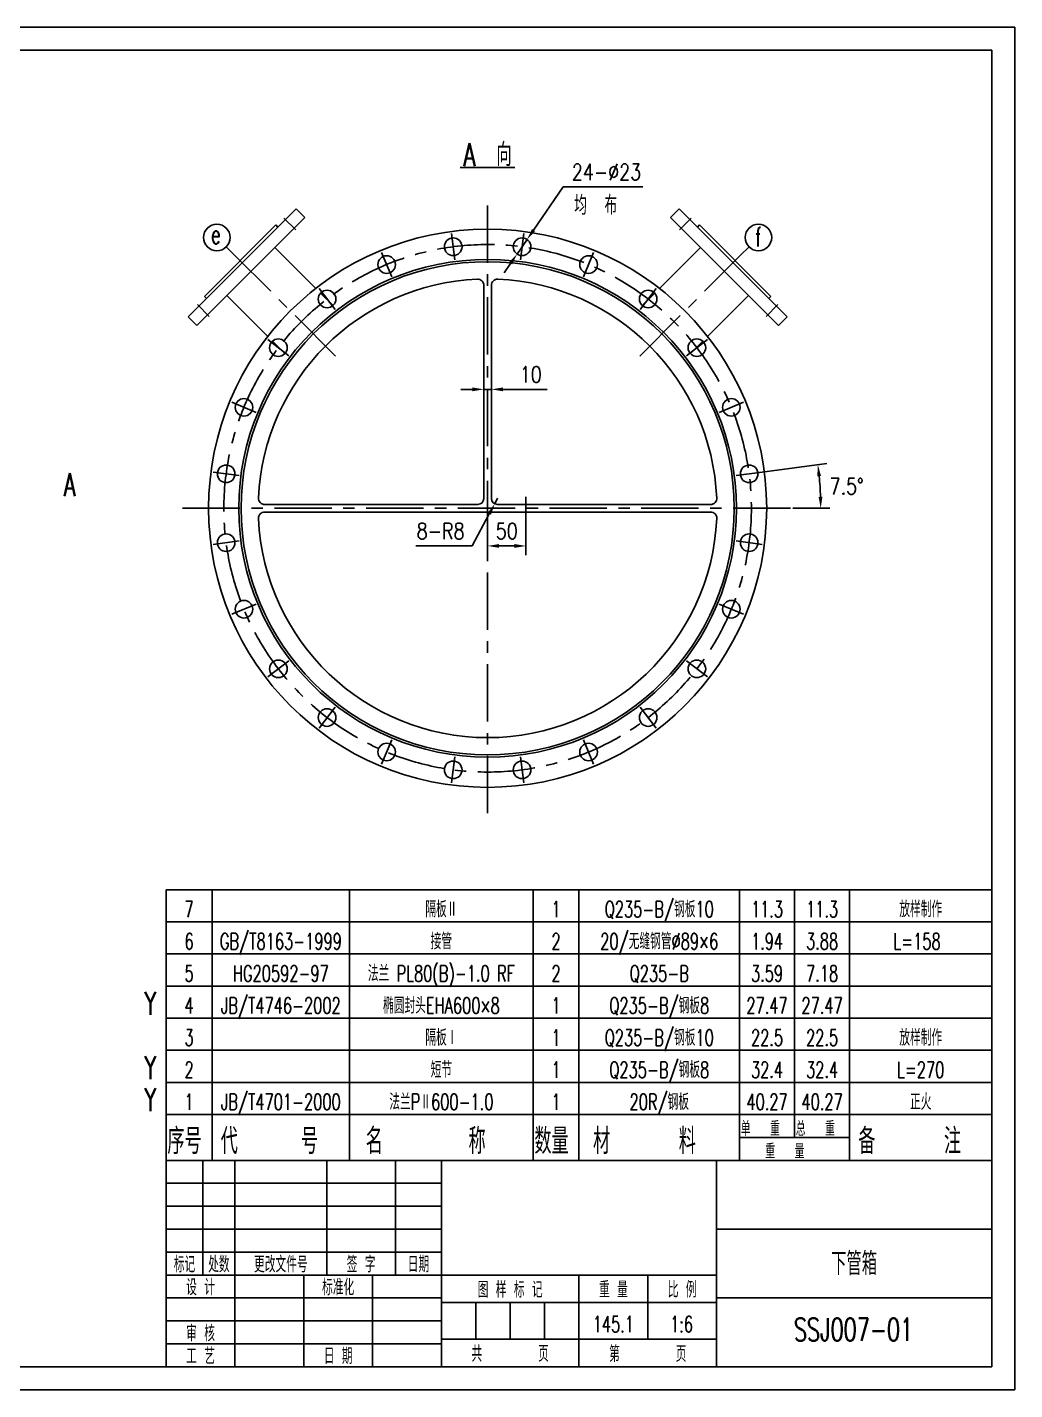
# Model space of a CAD drawing. Header units: millimetres. Extents: x -150 to 2370, y -30 to 1752.
# Drawn here: x 1078 to 2370, y -30 to 1752 of the extents above; entities that cross this region are included whole.
import ezdxf
from ezdxf.enums import TextEntityAlignment as Align

# ---------------------------------------------------------------- set-up
doc = ezdxf.new("R2010")
doc.units = ezdxf.units.MM
doc.header["$LTSCALE"] = 60
doc.linetypes.add('CENTER', pattern=[2, 1.25, -0.25, 0.25, -0.25])
for name, color, linetype in [('1轮廓实线层', 7, 'Continuous'), ('2细线层', 4, 'Continuous'), ('3中心线层', 1, 'CENTER'), ('6文字层', 3, 'Continuous'), ('7标注层', 4, 'Continuous'), ('DRAWING0', 2, 'Continuous'), ('图框层', 7, 'Continuous')]:
    doc.layers.add(name, color=color, linetype=linetype)
doc.styles.add('PC_TEXTSTYLE', font='romans.shx', dxfattribs={"width": 0.8, "bigfont": 'hzfs.shx'})
doc.styles.add('TH_GBDIM', font='romans.shx', dxfattribs={"width": 0.8, "bigfont": 'gbcbig.shx'})
doc.dimstyles.new('TH_GBDIM', dxfattribs={"dimscale": 6, "dimtxt": 3.5, "dimasz": 2.5, "dimexe": 2, "dimexo": 0, "dimgap": 1.5, "dimtad": 1, "dimdec": 1, "dimzin": 0, "dimdsep": 46, "dimtxsty": 'TH_GBDIM', "dimcen": 2.5, "dimclrd": 130, "dimclre": 130, "dimclrt": 3, "dimadec": 0, "dimazin": 0, "dimtfac": 0.714286, "dimtdec": 1, "dimtmove": 0, "dimatfit": 3, "dimfxl": 0, "dimtolj": 1, "dimtzin": 0, "dimlwd": -1, "dimlwe": -1, "dimarcsym": 0})

# ---------------------------------------------------------------- blocks, each defined once
blk = doc.blocks.new('*D9')
at = {"layer": '7标注层', "color": 130}
for p, q in [((1675.5, 1278.4), (1675.5, 1290.4)), ((1685.5, 1278.4), (1685.5, 1290.4)), ((1660.5, 1278.4), (1645.5, 1278.4)), ((1675.5, 1278.4), (1685.5, 1278.4)), ((1700.5, 1278.4), (1758.3, 1278.4))]:
    blk.add_line(p, q, dxfattribs=at)
for points in [[(1660.5, 1280.9), (1660.5, 1275.9), (1675.5, 1278.4)], [(1700.5, 1280.9), (1700.5, 1275.9), (1685.5, 1278.4)]]:
    blk.add_solid(points, dxfattribs=at)
at = {"layer": 'Defpoints', "color": 0}
for p in [(1675.5, 1278.4), (1685.5, 1278.4), (1685.5, 1278.4)]:
    blk.add_point(p, dxfattribs=at)
at = {"layer": '7标注层', "color": 3, "insert": (1736.9, 1297.9), "char_height": 21, "attachment_point": 5, "style": 'TH_GBDIM'}
blk.add_mtext('\\A1;10{}{}', dxfattribs=at)
blk = doc.blocks.new('*D10')
at = {"layer": '7标注层', "color": 130}
for p, q in [((1693.5, 1135.9), (1689.7, 1128.8)), ((1682.7, 1115.6), (1660.4, 1073.6)), ((1660.4, 1073.6), (1586.6, 1073.6))]:
    blk.add_line(p, q, dxfattribs=at)
blk.add_solid([(1680.5, 1116.7), (1684.9, 1114.4), (1689.7, 1128.8)], dxfattribs=at)
at = {"layer": 'Defpoints', "color": 0}
for p in [(1689.7, 1128.8), (1693.5, 1135.9)]:
    blk.add_point(p, dxfattribs=at)
at = {"layer": '7标注层', "color": 3, "insert": (1619, 1093.1), "char_height": 21, "attachment_point": 5, "style": 'TH_GBDIM'}
blk.add_mtext('\\A1;8-R8{}{}', dxfattribs=at)
blk = doc.blocks.new('*D17')
at = {"layer": '7标注层', "color": 130}
for p, q in [((1740.5, 1486.8), (1779.4, 1543.2)), ((1779.4, 1543.2), (1883.6, 1543.2)), ((1719, 1455.4), (1732, 1474.4)), ((1710.5, 1443.1), (1702, 1430.7))]:
    blk.add_line(p, q, dxfattribs=at)
for points in [[(1738.5, 1488.2), (1742.6, 1485.3), (1732, 1474.4)], [(1708.5, 1444.5), (1712.6, 1441.7), (1719, 1455.4)]]:
    blk.add_solid(points, dxfattribs=at)
at = {"layer": 'Defpoints', "color": 0}
for p in [(1732, 1474.4), (1719, 1455.4)]:
    blk.add_point(p, dxfattribs=at)
at = {"layer": '7标注层', "color": 3, "insert": (1836, 1562.7), "char_height": 21, "attachment_point": 5, "style": 'TH_GBDIM'}
blk.add_mtext('\\A1;24-%%c23{}{}', dxfattribs=at)
blk = doc.blocks.new('*D18')
at = {"layer": '7标注层', "color": 130}
for p, q in [((2039.7, 1170.1), (2124.4, 1181.3)), ((2079.5, 1122.9), (2128.2, 1122.9))]:
    blk.add_line(p, q, dxfattribs=at)
blk.add_arc((1680.5, 1122.9), 435.7, 1.9727, 5.5273, dxfattribs=at)
for points in [[(2111.7, 1164.5), (2116.6, 1165.1), (2112.5, 1179.7)], [(2118.4, 1137.9), (2113.4, 1137.8), (2116.2, 1122.9)]]:
    blk.add_solid(points, dxfattribs=at)
at = {"layer": 'Defpoints', "color": 0}
for p in [(2005.4, 1165.6), (2039.7, 1170.1), (2114.5, 1160.8), (1281.5, 1122.9), (2079.5, 1122.9)]:
    blk.add_point(p, dxfattribs=at)
at = {"layer": '7标注层', "color": 3, "insert": (2150.1, 1151.6), "char_height": 21, "attachment_point": 5, "style": 'TH_GBDIM'}
blk.add_mtext('\\A1;7.5%%d{}{}', dxfattribs=at)
blk = doc.blocks.new('PC_MXBTITLERECORD')
at = {"layer": '1轮廓实线层'}
for p, q in [((-180, 0), (-180, 10)), ((-170, 0), (-170, 10)), ((-140, 0), (-140, 10)), ((-100, 0), (-100, 10)), ((-90, 0), (-90, 10)), ((-55, 0), (-55, 10)), ((-43, 5), (-43, 10)), ((-31, 0), (-31, 10)), ((0, 0), (0, 10)), ((-55, 5), (-31, 5))]:
    blk.add_line(p, q, dxfattribs=at)
at = {"layer": 'DRAWING0'}
for p, q in [((-180, 10), (0, 10)), ((-180, 0), (0, 0))]:
    blk.add_line(p, q, dxfattribs=at)
at = {"layer": '6文字层', "style": 'PC_TEXTSTYLE', "width": 0.667}
for s, height, p in [('序号', 5.6, (-179.73, 1.39)), ('代\u3000\u3000\u3000 号', 5.6, (-168.11, 1.39)), ('名\u3000\u3000\u3000\u3000\u3000称', 5.6, (-136.49, 1.39)), ('数量', 5.6, (-99.73, 1.39)), ('材\u3000\u3000\u3000\u3000料', 5.6, (-86.93, 1.39)), ('单\u3000\u3000重', 3.2, (-54.73, 5.31)), ('总\u3000\u3000重', 3.2, (-42.73, 5.31)), ('备\u3000\u3000\u3000\u3000注', 5.6, (-29.11, 1.39)), ('重\u3000\u3000量', 3.2, (-49.39, 0.4))]:
    blk.add_text(s, height=height, dxfattribs=at).set_placement(p)
blk = doc.blocks.new('PC_MXB_BLOCK')
at = {"layer": '1轮廓实线层'}
for p, q in [((-180, 0), (-180, 7)), ((-170, 0), (-170, 7)), ((-140, 0), (-140, 7)), ((-100, 0), (-100, 7)), ((-90, 0), (-90, 7)), ((-55, 0), (-55, 7)), ((-43, 0), (-43, 7)), ((-31, 0), (-31, 7)), ((0, 0), (0, 7))]:
    blk.add_line(p, q, dxfattribs=at)
at = {"layer": 'DRAWING0'}
for p, q in [((-180, 7), (0, 7)), ((-180, 0), (0, 0))]:
    blk.add_line(p, q, dxfattribs=at)
at = {"layer": '6文字层', "style": 'PC_TEXTSTYLE', "flags": 4}
for tag, width, p, p2 in [('序号', 1.192444, (-180, 1), (-170, 1)), ('代号', 3.577332, (-170, 1), (-140, 1)), ('名称', 4.71137, (-140, 1), (-100, 1)), ('数量', 1.18267, (-100, 1), (-90, 1)), ('材料', 4.122449, (-90, 1), (-55, 1)), ('单重', 1.430933, (-55, 1), (-43, 1)), ('总重', 1.430933, (-43, 1), (-31, 1)), ('备注', 3.621747, (-31, 1), (0, 1))]:
    blk.add_attdef(tag, text='', height=3.5, dxfattribs=dict(at, width=width)).set_placement(p, p2, align=Align.FIT)
blk = doc.blocks.new('*D24')
at = {"layer": '7标注层', "color": 130}
for p, q in [((1680.5, 1117.9), (1680.5, 1061.6)), ((1730.5, 1107.9), (1730.5, 1061.6)), ((1715.5, 1073.6), (1695.5, 1073.6))]:
    blk.add_line(p, q, dxfattribs=at)
for points in [[(1695.5, 1076.1), (1695.5, 1071.1), (1680.5, 1073.6)], [(1715.5, 1076.1), (1715.5, 1071.1), (1730.5, 1073.6)]]:
    blk.add_solid(points, dxfattribs=at)
at = {"layer": 'Defpoints', "color": 0}
for p in [(1680.5, 1117.9), (1730.5, 1107.9), (1680.5, 1073.6)]:
    blk.add_point(p, dxfattribs=at)
at = {"layer": '7标注层', "color": 3, "insert": (1705.5, 1093.1), "char_height": 21, "attachment_point": 5, "style": 'TH_GBDIM'}
blk.add_mtext('\\A1;50{}{}', dxfattribs=at)
blk = doc.blocks.new('PC_TITLE_BLOCK')
at = {"layer": '1轮廓实线层'}
for p, q in [((0, 45), (-180, 45)), ((-180, 0), (-180, 45)), ((-172, 20), (-172, 45)), ((-165, 20), (-165, 45)), ((-145, 20), (-145, 45)), ((-130, 20), (-130, 45)), ((-120, 0), (-120, 45)), ((-60, 30), (0, 30)), ((-180, 20), (-60, 20)), ((-165, 0), (-165, 20)), ((-150, 0), (-150, 20)), ((-135, 0), (-135, 20)), ((-90, 0), (-90, 20)), ((-75, 6), (-75, 20)), ((-60, 15), (0, 15)), ((-120, 14), (-60, 14)), ((-120, 6), (-60, 6)), ((-180, 0), (0, 0))]:
    blk.add_line(p, q, dxfattribs=at)
at = {"layer": '1轮廓实线层', "color": 7}
for p, q in [((-60, 0), (-60, 45)), ((-180, 25), (-120, 25))]:
    blk.add_line(p, q, dxfattribs=at)
at = {"layer": '2细线层'}
for p, q in [((-180, 40), (-120, 40)), ((-180, 35), (-120, 35)), ((-180, 30), (-120, 30)), ((-180, 15), (-120, 15)), ((-112.5, 6), (-112.5, 14)), ((-105, 6), (-105, 14)), ((-97.5, 6), (-97.5, 14)), ((-180, 10), (-120, 10)), ((-180, 5), (-120, 5))]:
    blk.add_line(p, q, dxfattribs=at)
at = {"layer": '图框层'}
blk.add_line((0, 0), (0, 45), dxfattribs=at)
at = {"layer": '6文字层', "style": 'PC_TEXTSTYLE', "width": 0.667}
for s, p in [('标记', (-176, 22.5)), ('处数', (-168.5, 22.5)), (' 更改文件号 ', (-155, 22.5)), (' 签 字 ', (-137.5, 22.5)), (' 日期 ', (-125, 22.5)), (' 设 计 ', (-172.5, 17.51)), (' 标准化 ', (-142.5, 17.51)), (' 图 样 标 记 ', (-105, 17)), (' 重 量 ', (-82.5, 17)), (' 比 例 ', (-67.5, 17)), (' 审 核 ', (-172.5, 7.5)), (' 工 艺 ', (-172.5, 2.5)), (' 日 期 ', (-142.5, 2.5)), ('共       页', (-105, 3)), ('第       页', (-75, 3))]:
    blk.add_text(s, height=3.5, dxfattribs=at).set_placement(p, align=Align.MIDDLE)
at = {"layer": '6文字层', "style": 'PC_TEXTSTYLE', "flags": 8}
for tag, height, width, p, p2 in [('企业名称', 5, 1.98445, (-54.29, 34.82), (-5.27, 34.82)), ('产品名称或材料标记', 7, 0.600652, (-113.46, 28.64), (-66.42, 28.64)), ('图样名称', 5, 2.004495, (-54.79, 19.98), (-5.27, 19.98)), ('标准化', 3.5, 1.023147, (-133.83, 15.37), (-120.75, 15.37)), ('审核', 3.5, 1.579393, (-163.99, 5.37), (-150.63, 5.37)), ('重量', 3.5, 1.408247, (-88.46, 7.54), (-76.55, 7.54)), ('比例', 3.5, 1.385287, (-73.35, 7.54), (-61.93, 7.54)), ('图样代号', 5, 2.006536, (-54.79, 5.63), (-5.52, 5.63)), ('工艺', 3.5, 1.621807, (-164.21, 0.37), (-150.89, 0.37)), ('日期', 3.5, 1.560088, (-133.83, 0.37), (-120.75, 0.37)), ('共几页', 3.5, 0.557144, (-108.07, 0.63), (-101.05, 0.63))]:
    blk.add_attdef(tag, text='', height=height, dxfattribs=dict(at, width=width)).set_placement(p, p2, align=Align.FIT)
at = {"layer": '6文字层', "style": 'PC_TEXTSTYLE', "width": 6.250326, "flags": 8}
blk.add_attdef('设计', text='', height=3.5, rotation=359.89, dxfattribs=at).set_placement((-164.23, 15.37), (-150.37, 15.35), align=Align.FIT)
at = {"layer": '6文字层', "color": 3, "style": 'PC_TEXTSTYLE', "width": 0.56476, "flags": 8}
blk.add_attdef('第几页', text='', height=3.5, dxfattribs=at).set_placement((-78.29, 0.75), (-71.16, 0.75), align=Align.FIT)
at = {"layer": '6文字层', "ltscale": 10, "style": 'PC_TEXTSTYLE', "flags": 1}
blk.add_attdef('图纸张数', (-58.68, -0.49), '', height=2.5, dxfattribs=at)

msp = doc.modelspace()

# ---------------------------------------------------------------- linework, layer by layer
for p, q in [((1288.77, 1373.18), (1430.19, 1514.6)), ((1441.5, 1503.29), (1300.08, 1361.87)), ((1430.19, 1514.6), (1441.5, 1503.29)), ((1930.82, 1514.6), (1919.51, 1503.29)), ((1919.51, 1503.29), (2060.93, 1361.87)), ((2072.24, 1373.18), (1930.82, 1514.6)), ((1309.98, 1400.05), (1403.32, 1493.39)), ((1403.32, 1493.39), (1406.15, 1490.56)), ((1957.69, 1493.39), (1954.86, 1490.56)), ((2051.03, 1400.05), (1957.69, 1493.39)), ((1455.8, 1410.5), (1402.26, 1464.04)), ((1905.21, 1410.5), (1958.75, 1464.04)), ((1675.5, 1135.86), (1675.5, 1414.57)), ((1685.5, 1135.86), (1685.5, 1414.57)), ((1312.81, 1397.22), (1309.98, 1400.05)), ((1392.87, 1347.57), (1339.32, 1401.11)), ((1478.23, 1388.07), (1461.98, 1404.32)), ((1882.78, 1388.07), (1899.03, 1404.32)), ((1968.14, 1347.57), (2021.68, 1401.11)), ((2048.2, 1397.22), (2051.03, 1400.05)), ((1300.08, 1361.87), (1288.77, 1373.18)), ((2060.93, 1361.87), (2072.24, 1373.18)), ((1415.3, 1325.14), (1399.05, 1341.39)), ((1945.71, 1325.14), (1961.96, 1341.39)), ((1388.79, 1127.86), (1667.5, 1127.86)), ((1693.5, 1127.86), (1972.21, 1127.86)), ((1388.79, 1117.86), (1972.21, 1117.86))]:
    msp.add_line(p, q)
msp.add_lwpolyline([(1153.42, 1122.86, 0, 0, 0), (1123.48, 1122.86, 12, 0, 0), (1091.89, 1122.86, 0, 0, 0)], format="xyseb")
for centre, radius in [((1680.5, 1122.86), 365), ((1635.47, 1464.91), 11.5), ((1725.53, 1464.91), 11.5), ((1680.5, 1122.86), 325.5), ((1680.5, 1122.86), 322.5), ((1548.48, 1441.6), 11.5), ((1812.53, 1441.6), 11.5), ((1470.48, 1396.57), 11.5), ((1890.53, 1396.57), 11.5), ((1406.8, 1332.89), 11.5), ((1954.21, 1332.89), 11.5), ((1361.76, 1254.89), 11.5), ((1999.24, 1254.89), 11.5), ((1338.45, 1167.9), 11.5), ((2022.55, 1167.9), 11.5), ((1338.45, 1077.83), 11.5), ((2022.55, 1077.83), 11.5), ((1361.76, 990.84), 11.5), ((1999.24, 990.84), 11.5), ((1406.8, 912.84), 11.5), ((1954.21, 912.84), 11.5), ((1470.48, 849.16), 11.5), ((1890.53, 849.16), 11.5), ((1548.48, 804.13), 11.5), ((1812.53, 804.13), 11.5), ((1635.47, 780.81), 11.5), ((1725.53, 780.81), 11.5)]:
    msp.add_circle(centre, radius)
for centre, radius, start, end in [((1680.5, 1122.86), 300, 92.55168, 177.44832), ((1667.5, 1414.57), 8, 0, 92.55168), ((1693.5, 1414.57), 8, 87.44832, 180), ((1680.5, 1122.86), 300, 2.55168, 87.44832), ((1388.79, 1135.86), 8, 177.44832, 270), ((1667.5, 1135.86), 8, 270, 0), ((1693.5, 1135.86), 8, 180, 270), ((1972.21, 1135.86), 8, 270, 2.55168), ((1388.79, 1109.86), 8, 90, 182.55168), ((1680.5, 1122.86), 300, 182.55168, 357.44832), ((1972.21, 1109.86), 8, 357.44832, 90)]:
    msp.add_arc(centre, radius, start, end)
at = {"layer": '1轮廓实线层'}
for p, q in [((2340, 1722), (0, 1722)), ((2340, 1722), (2340, 0)), ((0, 0), (2340, 0))]:
    msp.add_line(p, q, dxfattribs=at)
at = {"layer": '2细线层'}
for p, q in [((2370, 1752), (-150, 1752)), ((2370, 1752), (2370, -30)), ((1644.75, 1568.59), (1716.26, 1568.59)), ((1349.6, 1453.77), (1338.57, 1464.79)), ((2022.43, 1464.79), (2011.41, 1453.77)), ((-150, -30), (2370, -30))]:
    msp.add_line(p, q, dxfattribs=at)
for centre in [(1326.31, 1477.06), (2034.7, 1477.06)]:
    msp.add_circle(centre, 17.35, dxfattribs=at)
at = {"layer": '3中心线层'}
for p, q in [((1680.5, 723.9), (1680.5, 1521.83)), ((1429.49, 1487.01), (1414.11, 1502.39)), ((1931.52, 1487.01), (1946.9, 1502.39)), ((1637.73, 1447.8), (1633.22, 1482.03)), ((1723.28, 1447.8), (1727.79, 1482.03)), ((1481.57, 1321.8), (1349.6, 1453.77)), ((1555.08, 1425.65), (1541.87, 1457.55)), ((1805.92, 1425.65), (1819.14, 1457.55)), ((1879.44, 1321.8), (2011.41, 1453.77)), ((1480.99, 1382.87), (1459.97, 1410.27)), ((1880.02, 1382.87), (1901.04, 1410.27)), ((1316.35, 1373.88), (1300.97, 1389.26)), ((2044.65, 1373.88), (2060.03, 1389.26)), ((1420.49, 1322.38), (1393.1, 1343.4)), ((1940.51, 1322.38), (1967.91, 1343.4)), ((1377.71, 1248.28), (1345.82, 1261.5)), ((1983.29, 1248.28), (2015.19, 1261.5)), ((1355.57, 1165.64), (1321.34, 1170.15)), ((2005.44, 1165.64), (2039.67, 1170.15)), ((1281.54, 1122.86), (2079.47, 1122.86)), ((1730.5, 1107.86), (1730.5, 1137.86)), ((1355.57, 1080.09), (1321.34, 1075.58)), ((2005.44, 1080.09), (2039.67, 1075.58)), ((1377.71, 997.44), (1345.82, 984.23)), ((1983.29, 997.44), (2015.19, 984.23)), ((1420.49, 923.35), (1393.1, 902.33)), ((1940.51, 923.35), (1967.91, 902.33)), ((1480.99, 862.85), (1459.97, 835.46)), ((1880.02, 862.85), (1901.04, 835.46)), ((1555.08, 820.07), (1541.87, 788.18)), ((1805.92, 820.07), (1819.14, 788.18)), ((1637.73, 797.93), (1633.22, 763.7)), ((1723.28, 797.93), (1727.79, 763.7))]:
    msp.add_line(p, q, dxfattribs=at)
msp.add_circle((1680.5, 1122.86), 345, dxfattribs=at)

# ---------------------------------------------------------------- block references
at = {"layer": '图框层'}
ref = msp.add_blockref('PC_MXB_BLOCK', (2340, 582), dxfattribs=dict(at, xscale=6, yscale=6, zscale=6))
ref.add_attrib('材料', 'Q235-B/钢板10', dxfattribs={"layer": '6文字层', "height": 21, "style": 'PC_TEXTSTYLE', "width": 0.667}).set_placement((1905, 588), align=Align.CENTER)
ref.add_attrib('序号', '7', dxfattribs={"layer": '6文字层', "height": 21, "style": 'PC_TEXTSTYLE', "width": 0.667}).set_placement((1290, 588), align=Align.CENTER)
ref.add_attrib('名称', '隔板Ⅱ', dxfattribs={"layer": '6文字层', "height": 21, "style": 'PC_TEXTSTYLE', "width": 0.667}).set_placement((1620, 588), align=Align.CENTER)
ref.add_attrib('数量', '1', dxfattribs={"layer": '6文字层', "height": 21, "style": 'PC_TEXTSTYLE', "width": 0.667}).set_placement((1770, 588), align=Align.CENTER)
ref.add_attrib('备注', '放样制作', dxfattribs={"layer": '6文字层', "height": 21, "style": 'PC_TEXTSTYLE', "width": 0.667}).set_placement((2247, 588), align=Align.CENTER)
ref.add_attrib('单重', '11.3', dxfattribs={"layer": '6文字层', "height": 21, "style": 'PC_TEXTSTYLE', "width": 0.667}).set_placement((2046, 588), align=Align.CENTER)
ref.add_attrib('总重', '11.3', dxfattribs={"layer": '6文字层', "height": 21, "style": 'PC_TEXTSTYLE', "width": 0.667}).set_placement((2118, 588), align=Align.CENTER)
ref = msp.add_blockref('PC_MXB_BLOCK', (2340, 540), dxfattribs=dict(at, xscale=6, yscale=6, zscale=6))
ref.add_attrib('材料', ' 20/无缝钢管%%c89×6 ', dxfattribs={"layer": '6文字层', "height": 21, "style": 'PC_TEXTSTYLE', "width": 0.667}).set_placement((1905, 546), align=Align.CENTER)
ref.add_attrib('代号', 'GB/T8163-1999', dxfattribs={"layer": '6文字层', "height": 21, "style": 'PC_TEXTSTYLE', "width": 0.667}).set_placement((1410, 546), align=Align.CENTER)
ref.add_attrib('序号', '6', dxfattribs={"layer": '6文字层', "height": 21, "style": 'PC_TEXTSTYLE', "width": 0.667}).set_placement((1290, 546), align=Align.CENTER)
ref.add_attrib('名称', '接管', dxfattribs={"layer": '6文字层', "height": 21, "style": 'PC_TEXTSTYLE', "width": 0.667}).set_placement((1620, 546), align=Align.CENTER)
ref.add_attrib('数量', '2', dxfattribs={"layer": '6文字层', "height": 21, "style": 'PC_TEXTSTYLE', "width": 0.667}).set_placement((1770, 546), align=Align.CENTER)
ref.add_attrib('备注', 'L=158 ', dxfattribs={"layer": '6文字层', "height": 21, "style": 'PC_TEXTSTYLE', "width": 0.667}).set_placement((2247, 546), align=Align.CENTER)
ref.add_attrib('单重', '1.94', dxfattribs={"layer": '6文字层', "height": 21, "style": 'PC_TEXTSTYLE', "width": 0.667}).set_placement((2046, 546), align=Align.CENTER)
ref.add_attrib('总重', '3.88', dxfattribs={"layer": '6文字层', "height": 21, "style": 'PC_TEXTSTYLE', "width": 0.667}).set_placement((2118, 546), align=Align.CENTER)
ref = msp.add_blockref('PC_MXB_BLOCK', (2340, 498), dxfattribs=dict(at, xscale=6, yscale=6, zscale=6))
ref.add_attrib('材料', 'Q235-B', dxfattribs={"layer": '6文字层', "height": 21, "style": 'PC_TEXTSTYLE', "width": 0.667}).set_placement((1905, 504), align=Align.CENTER)
ref.add_attrib('代号', 'HG20592-97', dxfattribs={"layer": '6文字层', "height": 21, "style": 'PC_TEXTSTYLE', "width": 0.667}).set_placement((1410, 504), align=Align.CENTER)
ref.add_attrib('序号', '5', dxfattribs={"layer": '6文字层', "height": 21, "style": 'PC_TEXTSTYLE', "width": 0.667}).set_placement((1290, 504), align=Align.CENTER)
ref.add_attrib('名称', '法兰 PL80(B)-1.0 RF', dxfattribs={"layer": '6文字层', "height": 21, "style": 'PC_TEXTSTYLE', "width": 0.667}).set_placement((1620, 504), align=Align.CENTER)
ref.add_attrib('数量', '2', dxfattribs={"layer": '6文字层', "height": 21, "style": 'PC_TEXTSTYLE', "width": 0.667}).set_placement((1770, 504), align=Align.CENTER)
ref.add_attrib('单重', '3.59', dxfattribs={"layer": '6文字层', "height": 21, "style": 'PC_TEXTSTYLE', "width": 0.667}).set_placement((2046, 504), align=Align.CENTER)
ref.add_attrib('总重', '7.18', dxfattribs={"layer": '6文字层', "height": 21, "style": 'PC_TEXTSTYLE', "width": 0.667}).set_placement((2118, 504), align=Align.CENTER)
ref = msp.add_blockref('PC_MXB_BLOCK', (2340, 456), dxfattribs=dict(at, xscale=6, yscale=6, zscale=6))
ref.add_attrib('材料', 'Q235-B/钢板8', dxfattribs={"layer": '6文字层', "height": 21, "style": 'PC_TEXTSTYLE', "width": 0.667}).set_placement((1905, 462), align=Align.CENTER)
ref.add_attrib('代号', 'JB/T4746-2002', dxfattribs={"layer": '6文字层', "height": 21, "style": 'PC_TEXTSTYLE', "width": 0.667}).set_placement((1410, 462), align=Align.CENTER)
ref.add_attrib('序号', '4', dxfattribs={"layer": '6文字层', "height": 21, "style": 'PC_TEXTSTYLE', "width": 0.667}).set_placement((1290, 462), align=Align.CENTER)
ref.add_attrib('名称', '椭圆封头EHA600×8', dxfattribs={"layer": '6文字层', "height": 21, "style": 'PC_TEXTSTYLE', "width": 0.667}).set_placement((1620, 462), align=Align.CENTER)
ref.add_attrib('数量', '1', dxfattribs={"layer": '6文字层', "height": 21, "style": 'PC_TEXTSTYLE', "width": 0.667}).set_placement((1770, 462), align=Align.CENTER)
ref.add_attrib('单重', '27.47', dxfattribs={"layer": '6文字层', "height": 21, "style": 'PC_TEXTSTYLE', "width": 0.667}).set_placement((2046, 462), align=Align.CENTER)
ref.add_attrib('总重', '27.47', dxfattribs={"layer": '6文字层', "height": 21, "style": 'PC_TEXTSTYLE', "width": 0.667}).set_placement((2118, 462), align=Align.CENTER)
ref = msp.add_blockref('PC_MXB_BLOCK', (2340, 414), dxfattribs=dict(at, xscale=6, yscale=6, zscale=6))
ref.add_attrib('材料', 'Q235-B/钢板10', dxfattribs={"layer": '6文字层', "height": 21, "style": 'PC_TEXTSTYLE', "width": 0.667}).set_placement((1905, 420), align=Align.CENTER)
ref.add_attrib('序号', '3', dxfattribs={"layer": '6文字层', "height": 21, "style": 'PC_TEXTSTYLE', "width": 0.667}).set_placement((1290, 420), align=Align.CENTER)
ref.add_attrib('名称', '隔板Ⅰ', dxfattribs={"layer": '6文字层', "height": 21, "style": 'PC_TEXTSTYLE', "width": 0.667}).set_placement((1620, 420), align=Align.CENTER)
ref.add_attrib('数量', '1', dxfattribs={"layer": '6文字层', "height": 21, "style": 'PC_TEXTSTYLE', "width": 0.667}).set_placement((1770, 420), align=Align.CENTER)
ref.add_attrib('备注', '放样制作', dxfattribs={"layer": '6文字层', "height": 21, "style": 'PC_TEXTSTYLE', "width": 0.667}).set_placement((2247, 420), align=Align.CENTER)
ref.add_attrib('单重', '22.5', dxfattribs={"layer": '6文字层', "height": 21, "style": 'PC_TEXTSTYLE', "width": 0.667}).set_placement((2046, 420), align=Align.CENTER)
ref.add_attrib('总重', '22.5', dxfattribs={"layer": '6文字层', "height": 21, "style": 'PC_TEXTSTYLE', "width": 0.667}).set_placement((2118, 420), align=Align.CENTER)
ref = msp.add_blockref('PC_MXB_BLOCK', (2340, 372), dxfattribs=dict(at, xscale=6, yscale=6, zscale=6))
ref.add_attrib('材料', 'Q235-B/钢板8', dxfattribs={"layer": '6文字层', "height": 21, "style": 'PC_TEXTSTYLE', "width": 0.667}).set_placement((1905, 378), align=Align.CENTER)
ref.add_attrib('序号', '2', dxfattribs={"layer": '6文字层', "height": 21, "style": 'PC_TEXTSTYLE', "width": 0.667}).set_placement((1290, 378), align=Align.CENTER)
ref.add_attrib('名称', '短节', dxfattribs={"layer": '6文字层', "height": 21, "style": 'PC_TEXTSTYLE', "width": 0.667}).set_placement((1620, 378), align=Align.CENTER)
ref.add_attrib('数量', '1', dxfattribs={"layer": '6文字层', "height": 21, "style": 'PC_TEXTSTYLE', "width": 0.667}).set_placement((1770, 378), align=Align.CENTER)
ref.add_attrib('备注', 'L=270', dxfattribs={"layer": '6文字层', "height": 21, "style": 'PC_TEXTSTYLE', "width": 0.667}).set_placement((2247, 378), align=Align.CENTER)
ref.add_attrib('单重', '32.4', dxfattribs={"layer": '6文字层', "height": 21, "style": 'PC_TEXTSTYLE', "width": 0.667}).set_placement((2046, 378), align=Align.CENTER)
ref.add_attrib('总重', '32.4', dxfattribs={"layer": '6文字层', "height": 21, "style": 'PC_TEXTSTYLE', "width": 0.667}).set_placement((2118, 378), align=Align.CENTER)
ref = msp.add_blockref('PC_MXB_BLOCK', (2340, 330), dxfattribs=dict(at, xscale=6, yscale=6, zscale=6))
ref.add_attrib('材料', '20R/钢板', dxfattribs={"layer": '6文字层', "height": 21, "style": 'PC_TEXTSTYLE', "width": 0.667}).set_placement((1905, 336), align=Align.CENTER)
ref.add_attrib('代号', 'JB/T4701-2000', dxfattribs={"layer": '6文字层', "height": 21, "style": 'PC_TEXTSTYLE', "width": 0.667}).set_placement((1410, 336), align=Align.CENTER)
ref.add_attrib('序号', '1', dxfattribs={"layer": '6文字层', "height": 21, "style": 'PC_TEXTSTYLE', "width": 0.667}).set_placement((1290, 336), align=Align.CENTER)
ref.add_attrib('名称', '法兰PⅡ600-1.0', dxfattribs={"layer": '6文字层', "height": 21, "style": 'PC_TEXTSTYLE', "width": 0.667}).set_placement((1620, 336), align=Align.CENTER)
ref.add_attrib('数量', '1', dxfattribs={"layer": '6文字层', "height": 21, "style": 'PC_TEXTSTYLE', "width": 0.667}).set_placement((1770, 336), align=Align.CENTER)
ref.add_attrib('备注', '正火', dxfattribs={"layer": '6文字层', "height": 21, "style": 'PC_TEXTSTYLE', "width": 0.667}).set_placement((2247, 336), align=Align.CENTER)
ref.add_attrib('单重', '40.27', dxfattribs={"layer": '6文字层', "height": 21, "style": 'PC_TEXTSTYLE', "width": 0.667}).set_placement((2046, 336), align=Align.CENTER)
ref.add_attrib('总重', '40.27', dxfattribs={"layer": '6文字层', "height": 21, "style": 'PC_TEXTSTYLE', "width": 0.667}).set_placement((2118, 336), align=Align.CENTER)
at = {"layer": '图框层', "xscale": 6, "yscale": 6, "zscale": 6}
msp.add_blockref('PC_MXBTITLERECORD', (2340, 270), dxfattribs=at)
at = {"layer": '图框层'}
ref = msp.add_blockref('PC_TITLE_BLOCK', (2340, 0), dxfattribs=dict(at, xscale=6, yscale=6, zscale=6))
ref.add_attrib('重量', '145.1', dxfattribs={"layer": '6文字层', "height": 21, "style": 'PC_TEXTSTYLE', "width": 0.667}).set_placement((1844.98, 45.25), align=Align.CENTER)
ref.add_attrib('图样代号', 'SSJ007-01', dxfattribs={"layer": '6文字层', "height": 30, "style": 'PC_TEXTSTYLE', "width": 0.667}).set_placement((2159.1, 33.78), align=Align.CENTER)
ref.add_attrib('图样名称', '下管箱', dxfattribs={"layer": '6文字层', "height": 30, "style": 'PC_TEXTSTYLE', "width": 0.667}).set_placement((2159.84, 119.87), align=Align.CENTER)
ref.add_attrib('比例', '1:6', dxfattribs={"layer": '6文字层', "height": 21, "style": 'PC_TEXTSTYLE', "width": 0.667}).set_placement((1934.15, 45.25), align=Align.CENTER)

# ---------------------------------------------------------------- texts
at = {"layer": '6文字层', "style": 'PC_TEXTSTYLE', "width": 0.667}
for s, height, p in [('A  向', 30, (1649.01, 1570.38)), ('均  布', 25, (1793.73, 1506.71)), ('e', 25, (1318.56, 1468.65)), ('f', 25, (2030.33, 1465.27)), ('A', 30, (1126.1, 1138.82)), ('Y', 30, (1231.62, 460.31)), ('Y', 30, (1231.62, 376.31)), ('Y', 30, (1231.62, 334.31))]:
    msp.add_text(s, height=height, dxfattribs=at).set_placement(p)

# ---------------------------------------------------------------- dimensions: what is measured, and where the dimension line sits
at = {"layer": '7标注层'}
dim = msp.add_diameter_dim_2p(p1=(1719.02, 1455.43), p2=(1732.05, 1474.39), text='24-%%c23{}{}', dimstyle='TH_GBDIM', override={"dimtoh": 1, "dimsd1": 0, "dimclrt": 3, "dimtofl": 1, "dimatfit": 0}, dxfattribs=at)
dim.commit()
dim.dimension.update_dxf_attribs({"geometry": '*D17', "text_midpoint": (1835.97, 1543.23), "dimtype": 163})
for base, p1, p2, text, picture, middle in [((1685.5, 1278.4), (1675.5, 1278.4), (1685.5, 1278.4), '10{}{}', '*D9', (1736.9, 1297.9)), ((1680.5, 1073.63), (1730.5, 1107.86), (1680.5, 1117.86), '50{}{}', '*D24', (1705.5, 1093.13))]:
    dim = msp.add_linear_dim(base=base, p1=p1, p2=p2, text=text, dimstyle='TH_GBDIM', override={"dimgap": 1.5, "dimtad": 1, "dimjust": 0, "dimse1": 0, "dimse2": 0, "dimsd1": 0, "dimsd2": 0, "dimclrt": 3, "dimtvp": 0}, dxfattribs=at)
    dim.commit()
    dim.dimension.update_dxf_attribs({"geometry": picture, "text_midpoint": middle})
dim = msp.add_angular_dim_2l(base=(2114.53, 1160.84), line1=((1281.54, 1122.86), (2079.47, 1122.86)), line2=((2005.44, 1165.64), (2039.67, 1170.15)), text='7.5%%d{}{}', dimstyle='TH_GBDIM', override={"dimtad": 0, "dimtih": 1, "dimtoh": 1, "dimtmove": 1}, dxfattribs=at)
dim.commit()
dim.dimension.update_dxf_attribs({"geometry": '*D18', "text_midpoint": (2150.12, 1151.61), "dimtype": 162})
dim = msp.add_radius_dim(center=(1693.5, 1135.86), mpoint=(1689.74, 1128.8), text='8-R8{}{}', dimstyle='TH_GBDIM', override={"dimtoh": 1, "dimsd1": 0, "dimclrt": 3, "dimtofl": 1, "dimatfit": 0}, dxfattribs=at)
dim.commit()
dim.dimension.update_dxf_attribs({"geometry": '*D10', "text_midpoint": (1618.98, 1073.63), "dimtype": 164})

doc.saveas('drawing.dxf')
